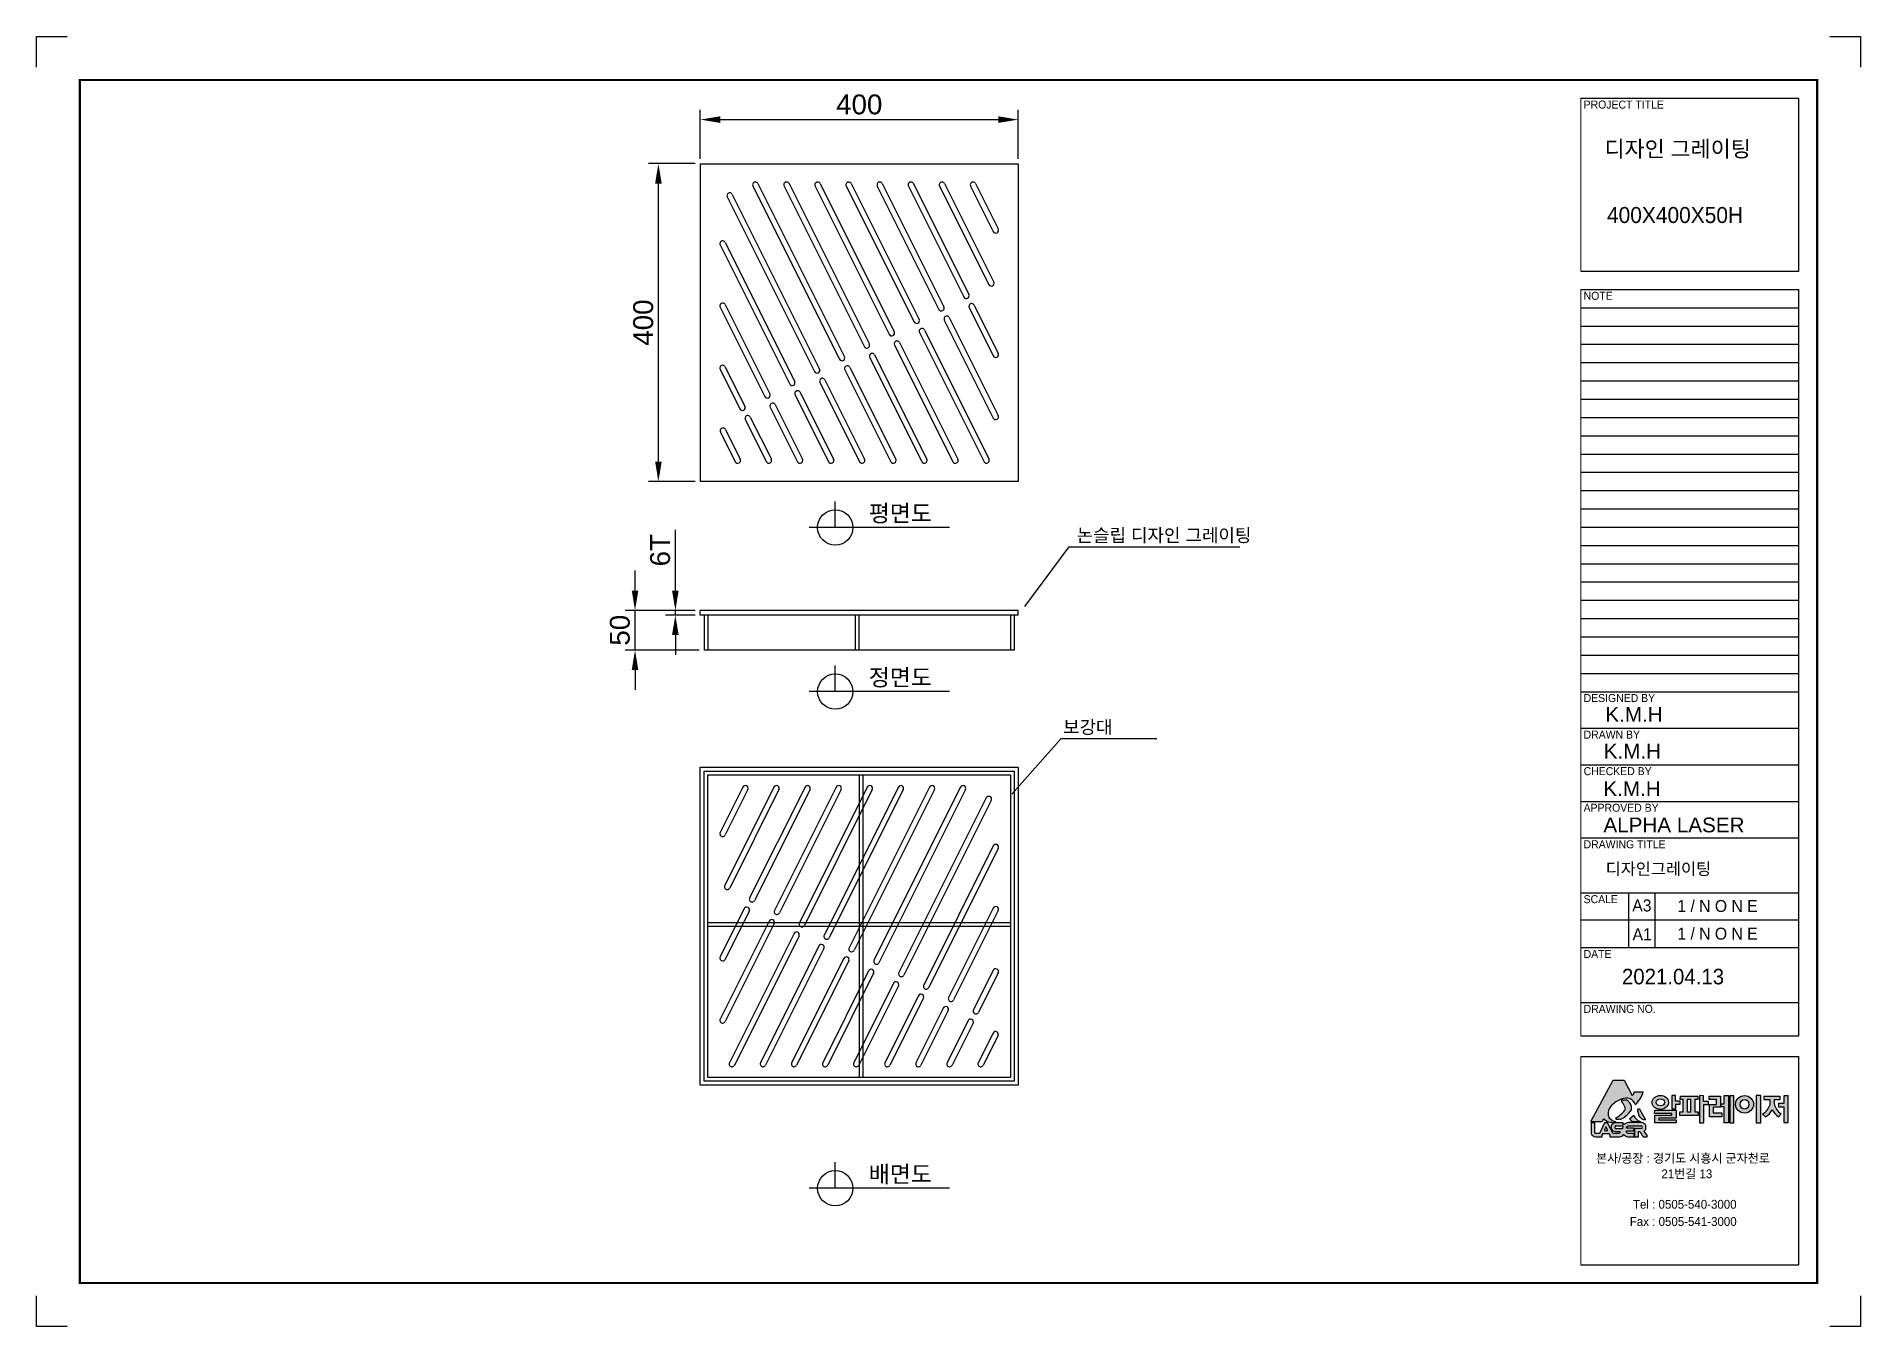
# Model space of a CAD drawing. Header units: millimetres. Extents: x 8797 to 11092, y 908 to 2531.
import ezdxf
from ezdxf.enums import TextEntityAlignment as Align

# ---------------------------------------------------------------- set-up
doc = ezdxf.new("R2010")
doc.units = ezdxf.units.MM
for name, color, linetype in [('LAYOUT', 7, 'Continuous'), ('TEXT', 7, 'Continuous'), ('압연강', 40, 'Continuous')]:
    doc.layers.add(name, color=color, linetype=linetype)
doc.styles.add('H', font='')
doc.styles.get("Standard").update_dxf_attribs({"font": 'arial.ttf'})
doc.styles.get('H').set_extended_font_data('Dotum')
doc.dimstyles.new('ISO-25', dxfattribs={"dimscale": 10, "dimtxt": 2.5, "dimasz": 2.5, "dimexe": 1.25, "dimexo": 0.625, "dimtad": 1, "dimtxsty": 'Standard', "dimcen": 2.5, "dimadec": 0, "dimazin": 0, "dimtfac": 1, "dimtmove": 0, "dimatfit": 3, "dimfxl": 1, "dimarcsym": 0})

# ---------------------------------------------------------------- blocks, each defined once
blk = doc.blocks.new('*D0')
at = {"color": 0, "lineweight": -2, "transparency": 16777216}
for p, q in [((9550.2, 1833.7), (9550.2, 1858.7)), ((9626.1, 1808.7), (9537.7, 1808.7)), ((9550.2, 1758.7), (9550.2, 1808.7)), ((9631.1, 1758.7), (9537.7, 1758.7)), ((9550.2, 1733.7), (9550.2, 1708.7))]:
    blk.add_line(p, q, dxfattribs=at)
at = {"color": 0, "transparency": 16777216}
for points in [[(9546.1, 1833.7), (9554.4, 1833.7), (9550.2, 1808.7)], [(9546.1, 1733.7), (9554.4, 1733.7), (9550.2, 1758.7)]]:
    blk.add_solid(points, dxfattribs=at)
at = {"layer": 'Defpoints', "color": 0, "transparency": 16777216}
for p in [(9550.2, 1808.7), (9632.4, 1808.7), (9637.4, 1758.7)]:
    blk.add_point(p, dxfattribs=at)
at = {"color": 0, "transparency": 16777216, "insert": (9531.2, 1783.7), "char_height": 25, "attachment_point": 5, "rotation": 90}
blk.add_mtext('50', dxfattribs=at)
blk = doc.blocks.new('*D1')
at = {"color": 0, "lineweight": -2, "transparency": 16777216}
for p, q in [((9601, 1833.7), (9601, 1910)), ((9626.1, 1808.7), (9588.5, 1808.7)), ((9626.1, 1802.7), (9588.5, 1802.7)), ((9601, 1802.7), (9601, 1808.7)), ((9601, 1777.7), (9601, 1752.7))]:
    blk.add_line(p, q, dxfattribs=at)
at = {"color": 0, "transparency": 16777216}
for points in [[(9596.8, 1833.7), (9605.1, 1833.7), (9601, 1808.7)], [(9596.8, 1777.7), (9605.1, 1777.7), (9601, 1802.7)]]:
    blk.add_solid(points, dxfattribs=at)
at = {"layer": 'Defpoints', "color": 0, "transparency": 16777216}
for p in [(9601, 1808.7), (9632.4, 1808.7), (9632.4, 1802.7)]:
    blk.add_point(p, dxfattribs=at)
at = {"color": 0, "transparency": 16777216, "insert": (9581.9, 1884.4), "char_height": 25, "attachment_point": 5, "rotation": 90}
blk.add_mtext('6T', dxfattribs=at)
blk = doc.blocks.new('*D2')
at = {"color": 0, "lineweight": -2, "transparency": 16777216}
for p, q in [((9626.1, 2370.8), (9567.1, 2370.8)), ((9579.6, 1995.8), (9579.6, 2345.8)), ((9626.1, 1970.8), (9567.1, 1970.8))]:
    blk.add_line(p, q, dxfattribs=at)
at = {"color": 0, "transparency": 16777216}
for points in [[(9575.5, 2345.8), (9583.8, 2345.8), (9579.6, 2370.8)], [(9575.5, 1995.8), (9583.8, 1995.8), (9579.6, 1970.8)]]:
    blk.add_solid(points, dxfattribs=at)
at = {"layer": 'Defpoints', "color": 0, "transparency": 16777216}
for p in [(9579.6, 2370.8), (9632.4, 2370.8), (9632.4, 1970.8)]:
    blk.add_point(p, dxfattribs=at)
at = {"color": 0, "transparency": 16777216, "insert": (9560.6, 2170.8), "char_height": 25, "attachment_point": 5, "rotation": 90}
blk.add_mtext('400', dxfattribs=at)
blk = doc.blocks.new('*D3')
at = {"color": 0, "lineweight": -2, "transparency": 16777216}
for p, q in [((9632.4, 2377), (9632.4, 2438.7)), ((10032.4, 2377), (10032.4, 2438.7)), ((9657.4, 2426.2), (10007.4, 2426.2))]:
    blk.add_line(p, q, dxfattribs=at)
at = {"color": 0, "transparency": 16777216}
for points in [[(9657.4, 2430.4), (9657.4, 2422.1), (9632.4, 2426.2)], [(10007.4, 2430.4), (10007.4, 2422.1), (10032.4, 2426.2)]]:
    blk.add_solid(points, dxfattribs=at)
at = {"layer": 'Defpoints', "color": 0, "transparency": 16777216}
for p in [(10032.4, 2426.2), (9632.4, 2370.8), (10032.4, 2370.8)]:
    blk.add_point(p, dxfattribs=at)
at = {"color": 0, "transparency": 16777216, "insert": (9832.4, 2445.2), "char_height": 25, "attachment_point": 5}
blk.add_mtext('400', dxfattribs=at)

msp = doc.modelspace()

# ---------------------------------------------------------------- hatches: boundary and pattern name
h = msp.add_hatch(color=256)
h.dxf.hatch_style = 1
h.set_gradient(color1=(255, 0, 0), color2=(255, 159, 127), tint=1)
h.paths.add_polyline_path([(10753.6, 1166.293), (10753.544, 1165.19), (10766.863, 1165.19, 0.21428371), (10768.787, 1168.246, -0.65582827), (10769.703, 1168.5, 0.18566975), (10777.617, 1164.903, 0.14885116), (10784.454, 1164.885, 0.40417411), (10784.651, 1165.633, -0.31673285), (10774.813, 1173.383, -0.22153353), (10778.797, 1185.192, -0.10506606), (10791.095, 1193.761, -0.18522871), (10802.572, 1194.139, -0.19606385), (10809.068, 1186.956, 0.14159657), (10819.115, 1202.77), (10807.682, 1202.888), (10807.446, 1201.352), (10806.579, 1199.934), (10805.238, 1198.161), (10794.872, 1217.39), (10780.984, 1217.504)])
h.paths.add_polyline_path([(10791.884, 1175.692, -0.08302958), (10784.226, 1169.657, 0.23003429), (10785.011, 1168.525, 0.02120436), (10790.705, 1168.586, 0.13784813), (10797.201, 1172.487, 0.05763819), (10804.165, 1180.123, 0.06043638), (10804.09, 1184.543, 0.2375005), (10798.387, 1192.299), (10791.722, 1192.299), (10791.722, 1191.32, -0.12118266), (10796.587, 1181.424, -0.13516742)], flags=17)
h.paths.add_polyline_path([(10808.393, 1170.616), (10807.281, 1173.629), (10801.541, 1168.984, 0.04437814), (10806.606, 1164.927), (10815.313, 1165.277), (10815.313, 1165.628), (10812.248, 1166.616)], flags=17)
h.paths.add_polyline_path([(10813.88, 1172.818), (10814.778, 1171.334), (10817.625, 1168.428), (10819.33, 1167.752), (10821.271, 1167.752), (10821.25, 1168.481), (10818.156, 1174.271), (10813.924, 1182.092), (10812.069, 1181.089), (10812.069, 1178.391), (10813.385, 1174.782)])
h.paths.add_polyline_path([(10759.537, 1150.638, -0.41915539), (10757.781, 1152.245), (10757.781, 1164.09), (10753.522, 1164.09), (10753.522, 1150.434, 0.25445661), (10759.192, 1146.212), (10767.427, 1146.212), (10767.427, 1148.34), (10768.652, 1150.57), (10775.538, 1150.57), (10777.119, 1148.403), (10777.119, 1146.213), (10789.265, 1146.213, 0.1904791), (10794.226, 1149.161, 0.14773497), (10799.126, 1146.427), (10807.399, 1146.427), (10807.399, 1150.632), (10799.796, 1150.632, -0.05244857), (10797.932, 1151.954), (10797.932, 1153.922), (10807.272, 1153.922), (10807.272, 1157.116), (10797.901, 1157.116), (10797.901, 1158.536, -0.04476099), (10800.352, 1159.993), (10816.738, 1159.993, -0.64883607), (10817.086, 1156.814), (10808.178, 1156.814), (10808.178, 1146.303), (10812.951, 1146.303), (10812.951, 1153.123), (10814.584, 1153.123, 0.01692036), (10818.839, 1146.34), (10823.932, 1146.34), (10823.932, 1147.705, -0.02431798), (10819.849, 1153.011, 0.06490835), (10822.193, 1156.105), (10822.193, 1160.848, 0.2290019), (10816.915, 1164.28), (10800.387, 1164.28, 0.12700309), (10793.946, 1161.333), (10793.946, 1163.989), (10783.623, 1163.989, 0.22688985), (10778.48, 1160.337), (10778.48, 1156.435, 0.19348323), (10784.095, 1152.935), (10789.114, 1152.935, 0.03004557), (10790.08, 1151.9, 0.13671569), (10788.39, 1150.338), (10781.203, 1150.338), (10774.115, 1163.733), (10770.31, 1163.733), (10763.847, 1150.638)])
h.paths.add_polyline_path([(10770.474, 1154.235), (10770.474, 1155.593), (10772.067, 1158.752), (10774.003, 1155.427), (10774.003, 1154.235)], flags=16)
h.paths.add_polyline_path([(10784.543, 1159.997), (10793.179, 1160.022), (10792.806, 1156.491), (10784.86, 1156.491, -0.92495809)], flags=16)
edge = h.paths.add_edge_path()
edge.add_ellipse((10840.495, 1189.538), major_axis=(-10.333, -0.14), ratio=0.85059813, start_angle=0, end_angle=360)
edge = h.paths.add_edge_path(flags=16)
edge.add_ellipse((10840.635, 1189.717), major_axis=(-5.246, 0), ratio=0.84336764, start_angle=0, end_angle=360)
h.paths.add_polyline_path([(10860.669, 1179.939), (10833.53, 1179.939), (10833.36, 1175.752), (10854.925, 1175.752), (10854.925, 1173.583), (10833.435, 1173.583), (10833.435, 1163.833), (10860.591, 1163.833), (10860.591, 1167.673), (10838.654, 1167.673), (10838.654, 1169.751), (10860.669, 1169.751)])
h.paths.add_polyline_path([(10854.842, 1181.522), (10860.19, 1181.522), (10860.19, 1187.304), (10865.378, 1187.304), (10865.378, 1191.291), (10859.791, 1191.291), (10859.791, 1198.348), (10854.842, 1198.268)])
h.paths.add_polyline_path([(10869.098, 1193.03), (10869.098, 1177.578), (10865.145, 1177.578), (10865.145, 1173.03), (10888.068, 1173.03), (10888.068, 1177.538), (10883.954, 1177.538), (10883.954, 1193.038), (10887.908, 1193.038), (10887.908, 1197.586), (10865.943, 1197.586), (10865.703, 1193.03)])
h.paths.add_polyline_path([(10874.21, 1193.31), (10879.082, 1193.19), (10879.082, 1177.549), (10874.21, 1177.549)], flags=16)
h.paths.add_polyline_path([(10894.866, 1190.898), (10894.866, 1197.983), (10889.947, 1198.238), (10889.947, 1164.026), (10895.249, 1164.026), (10895.249, 1187.132), (10901.062, 1187.132), (10901.062, 1190.898)])
h.paths.add_polyline_path([(10906.977, 1183.481), (10916.367, 1183.481), (10916.367, 1197.613), (10902.102, 1197.613), (10902.142, 1193.053), (10911.331, 1193.053), (10911.331, 1187.054), (10902.341, 1187.054), (10902.341, 1171.525), (10917.724, 1171.525), (10917.724, 1176.276), (10906.977, 1176.276)])
h.paths.add_polyline_path([(10920.929, 1163.978), (10926.163, 1163.978), (10926.163, 1198.182), (10920.967, 1198.182), (10920.967, 1187.872), (10917.131, 1187.872), (10917.068, 1183.907), (10920.929, 1183.907)])
h.paths.add_polyline_path([(10928.139, 1163.939), (10932.871, 1163.939), (10932.871, 1197.928), (10928.139, 1197.928)])
edge = h.paths.add_edge_path()
edge.add_ellipse((10946.493, 1187.105), major_axis=(-11.318, 0), ratio=0.97440093, start_angle=0, end_angle=360)
edge = h.paths.add_edge_path(flags=16)
edge.add_ellipse((10946.533, 1187.105), major_axis=(0, -6.194), ratio=0.89757008, start_angle=0, end_angle=360)
h.paths.add_polyline_path([(10961.215, 1163.81), (10966.909, 1163.81), (10966.909, 1198.136), (10961.215, 1198.085)])
h.paths.add_polyline_path([(10981.481, 1180.217, 0.12138521), (10989.234, 1171.571), (10992.468, 1175.353, -0.19692761), (10983.727, 1188.144), (10983.727, 1193.017), (10991.004, 1193.017), (10991.004, 1197.637), (10970.866, 1197.637), (10970.866, 1193.117), (10978.2, 1193.117), (10978.2, 1186.221, -0.18109708), (10969.306, 1174.953), (10972.977, 1171.221, 0.10922561)])
h.paths.add_polyline_path([(11001.599, 1198.194), (10996.189, 1198.194), (10996.189, 1188.481), (10989.054, 1188.481), (10989.054, 1184.007), (10996.083, 1184.007), (10996.083, 1164.107), (11001.599, 1164.107)])

# ---------------------------------------------------------------- linework, layer by layer
for p, q in [((8796.969, 2530.828), (8835.618, 2530.828)), ((8796.969, 2492.179), (8796.969, 2530.828)), ((11053.814, 2530.828), (11092.462, 2530.828)), ((11092.462, 2530.828), (11092.462, 2492.179)), ((10740.325, 2453.168), (11014.802, 2453.168)), ((11014.802, 2235.52), (11014.802, 2453.168)), ((9632.363, 2370.76), (10032.363, 2370.76)), ((9632.363, 2370.76), (9632.363, 1970.76)), ((10032.363, 2370.76), (10032.363, 1970.76)), ((10740.325, 2235.52), (11014.802, 2235.52)), ((10740.325, 2212.515), (11014.802, 2212.515)), ((11014.802, 1273.155), (11014.802, 2212.515)), ((10740.325, 2189.51), (11014.802, 2189.51)), ((10740.325, 2166.504), (11014.802, 2166.504)), ((10740.325, 2143.499), (11014.802, 2143.499)), ((10740.325, 2120.494), (11014.802, 2120.494)), ((10740.325, 2097.489), (11014.802, 2097.489)), ((10740.325, 2074.484), (11014.802, 2074.484)), ((10740.325, 2051.479), (11014.802, 2051.479)), ((10740.325, 2028.474), (11014.802, 2028.474)), ((10740.325, 2005.469), (11014.802, 2005.469)), ((10740.325, 1982.463), (11014.802, 1982.463)), ((10032.363, 1970.76), (9632.363, 1970.76)), ((10740.325, 1959.458), (11014.802, 1959.458)), ((9802.23, 1913.02), (9802.23, 1945.792)), ((10740.325, 1936.453), (11014.802, 1936.453)), ((9945.872, 1913.02), (9769.459, 1913.02)), ((10740.325, 1913.448), (11014.802, 1913.448)), ((10740.325, 1890.443), (11014.802, 1890.443)), ((10740.325, 1867.438), (11014.802, 1867.438)), ((10740.325, 1844.433), (11014.802, 1844.433)), ((10740.325, 1821.428), (11014.802, 1821.428)), ((10032.363, 1808.728), (9632.363, 1808.728)), ((9632.363, 1802.728), (9632.363, 1808.728)), ((10032.363, 1802.728), (9632.363, 1802.728)), ((9637.363, 1802.728), (9637.363, 1758.728)), ((9641.863, 1802.728), (9641.863, 1758.728)), ((9827.863, 1758.728), (9827.863, 1802.728)), ((9832.363, 1758.728), (9832.363, 1802.728)), ((10022.863, 1802.728), (10022.863, 1758.728)), ((10027.363, 1802.728), (10027.363, 1758.728)), ((10032.363, 1802.728), (10032.363, 1808.728)), ((10740.325, 1798.422), (11014.802, 1798.422)), ((10740.325, 1775.417), (11014.802, 1775.417)), ((10027.363, 1758.728), (9637.363, 1758.728)), ((10740.325, 1752.412), (11014.802, 1752.412)), ((9802.23, 1706.519), (9802.23, 1739.291)), ((10740.325, 1729.407), (11014.802, 1729.407)), ((9945.872, 1706.519), (9769.459, 1706.519)), ((10740.325, 1706.402), (11014.802, 1706.402)), ((10740.325, 1660.392), (11014.802, 1660.392)), ((10740.325, 1614.381), (11014.802, 1614.381)), ((9832.363, 1601.872), (9832.363, 1220.872)), ((9836.863, 1601.872), (9836.863, 1220.872)), ((10740.325, 1568.371), (11014.802, 1568.371)), ((10740.325, 1522.361), (11014.802, 1522.361)), ((10740.325, 1453.346), (11014.802, 1453.346)), ((10800.489, 1453.346), (10800.489, 1384.33)), ((10833.48, 1453.346), (10833.48, 1384.33)), ((9641.863, 1415.872), (10022.863, 1415.872)), ((9641.863, 1411.372), (10022.863, 1411.372)), ((11014.802, 1418.838), (10740.325, 1418.838)), ((10740.325, 1384.33), (11014.802, 1384.33)), ((10740.325, 1315.315), (11014.802, 1315.315)), ((10740.325, 1273.155), (11014.802, 1273.155)), ((10740.325, 1247.463), (11014.802, 1247.463)), ((11014.802, 985.246), (11014.802, 1247.463)), ((10753.6, 1166.293), (10780.984, 1217.504)), ((10780.984, 1217.504), (10794.872, 1217.39)), ((10794.872, 1217.39), (10805.238, 1198.161)), ((10805.238, 1198.161), (10806.579, 1199.934)), ((10806.579, 1199.934), (10807.446, 1201.352)), ((10807.446, 1201.352), (10807.682, 1202.888)), ((10807.682, 1202.888), (10819.115, 1202.77)), ((10859.791, 1198.348), (10854.842, 1198.268)), ((10854.842, 1198.268), (10854.842, 1181.522)), ((10859.791, 1191.291), (10859.791, 1198.348)), ((10865.703, 1193.03), (10865.943, 1197.586)), ((10865.943, 1197.586), (10887.908, 1197.586)), ((10887.908, 1197.586), (10887.908, 1193.038)), ((10889.947, 1198.238), (10889.947, 1164.026)), ((10894.866, 1197.983), (10889.947, 1198.238)), ((10894.866, 1190.898), (10894.866, 1197.983)), ((10902.102, 1197.613), (10916.367, 1197.613)), ((10902.142, 1193.053), (10902.102, 1197.613)), ((10916.367, 1197.613), (10916.367, 1183.481)), ((10920.967, 1187.872), (10920.967, 1198.182)), ((10920.967, 1198.182), (10926.163, 1198.182)), ((10926.163, 1198.182), (10926.163, 1163.978)), ((10928.139, 1197.928), (10928.139, 1163.939)), ((10932.871, 1197.928), (10928.139, 1197.928)), ((10932.871, 1163.939), (10932.871, 1197.928)), ((10966.909, 1198.136), (10961.215, 1198.085)), ((10961.215, 1198.085), (10961.215, 1163.81)), ((10966.909, 1163.81), (10966.909, 1198.136)), ((10970.866, 1197.637), (10991.004, 1197.637)), ((10970.866, 1197.637), (10970.866, 1193.117)), ((10991.004, 1197.637), (10991.004, 1193.017)), ((10996.189, 1188.481), (10996.189, 1198.194)), ((10996.189, 1198.194), (11001.599, 1198.194)), ((11001.599, 1164.107), (11001.599, 1198.194)), ((10798.387, 1192.299), (10791.722, 1192.299)), ((10791.722, 1192.299), (10791.722, 1191.32)), ((10801.541, 1168.984), (10807.281, 1173.629)), ((10807.281, 1173.629), (10808.393, 1170.616)), ((10812.069, 1181.089), (10813.924, 1182.092)), ((10812.069, 1178.391), (10812.069, 1181.089)), ((10813.385, 1174.782), (10812.069, 1178.391)), ((10813.88, 1172.818), (10813.385, 1174.782)), ((10814.778, 1171.334), (10813.88, 1172.818)), ((10813.953, 1182.038), (10818.156, 1174.271)), ((10817.625, 1168.428), (10814.778, 1171.334)), ((10818.156, 1174.271), (10821.25, 1168.481)), ((10833.36, 1175.752), (10833.53, 1179.939)), ((10854.925, 1175.752), (10833.36, 1175.752)), ((10833.435, 1163.833), (10833.435, 1173.583)), ((10833.435, 1173.583), (10854.925, 1173.583)), ((10833.53, 1179.939), (10860.669, 1179.939)), ((10854.842, 1181.522), (10860.19, 1181.522)), ((10854.925, 1173.583), (10854.925, 1175.752)), ((10865.378, 1191.291), (10859.791, 1191.291)), ((10860.19, 1181.522), (10860.19, 1187.304)), ((10860.19, 1187.304), (10865.378, 1187.304)), ((10860.669, 1179.939), (10860.669, 1169.751)), ((10865.145, 1173.03), (10865.145, 1177.578)), ((10865.145, 1177.578), (10869.098, 1177.578)), ((10888.068, 1173.03), (10865.145, 1173.03)), ((10865.378, 1187.304), (10865.378, 1191.291)), ((10869.098, 1193.03), (10865.703, 1193.03)), ((10869.098, 1177.578), (10869.098, 1193.03)), ((10874.21, 1193.31), (10874.21, 1177.549)), ((10879.082, 1193.19), (10874.21, 1193.31)), ((10874.21, 1177.549), (10879.082, 1177.549)), ((10879.082, 1177.549), (10879.082, 1193.19)), ((10887.908, 1193.038), (10883.954, 1193.038)), ((10883.954, 1193.038), (10883.954, 1177.538)), ((10883.954, 1177.538), (10888.068, 1177.538)), ((10888.068, 1177.538), (10888.068, 1173.03)), ((10901.062, 1190.898), (10894.866, 1190.898)), ((10895.249, 1164.026), (10895.249, 1187.132)), ((10895.249, 1187.132), (10901.062, 1187.132)), ((10901.062, 1187.132), (10901.062, 1190.898)), ((10911.331, 1193.053), (10902.142, 1193.053)), ((10902.341, 1171.525), (10902.341, 1187.054)), ((10902.341, 1187.054), (10911.331, 1187.054)), ((10917.724, 1171.525), (10902.341, 1171.525)), ((10916.367, 1183.481), (10906.977, 1183.481)), ((10906.977, 1183.481), (10906.977, 1176.276)), ((10906.977, 1176.276), (10917.724, 1176.276)), ((10911.331, 1187.054), (10911.331, 1193.053)), ((10917.068, 1183.907), (10917.131, 1187.872)), ((10920.929, 1183.907), (10917.068, 1183.907)), ((10917.131, 1187.872), (10920.967, 1187.872)), ((10917.724, 1176.276), (10917.724, 1171.525)), ((10920.929, 1163.978), (10920.929, 1183.907)), ((10969.306, 1174.953), (10972.977, 1171.221)), ((10970.866, 1193.117), (10978.2, 1193.117)), ((10978.2, 1193.117), (10978.2, 1186.221)), ((10991.004, 1193.017), (10983.727, 1193.017)), ((10983.727, 1193.017), (10983.727, 1188.144)), ((10989.054, 1188.481), (10989.054, 1184.007)), ((10989.054, 1188.481), (10996.189, 1188.481)), ((10989.054, 1184.007), (10996.083, 1184.007)), ((10992.468, 1175.353), (10989.234, 1171.571)), ((10996.083, 1184.007), (10996.083, 1164.107)), ((10753.522, 1164.09), (10757.781, 1164.09)), ((10753.522, 1164.09), (10753.522, 1150.434)), ((10753.544, 1165.19), (10753.6, 1166.293)), ((10766.863, 1165.19), (10753.544, 1165.19)), ((10757.781, 1164.09), (10757.781, 1152.245)), ((10763.847, 1150.638), (10759.361, 1150.638)), ((10770.31, 1163.733), (10763.847, 1150.638)), ((10767.427, 1148.34), (10768.652, 1150.57)), ((10767.427, 1146.212), (10767.427, 1148.34)), ((10768.652, 1150.57), (10775.538, 1150.57)), ((10774.115, 1163.733), (10770.31, 1163.733)), ((10772.067, 1158.752), (10770.474, 1155.593)), ((10770.474, 1155.593), (10770.474, 1154.235)), ((10770.474, 1154.235), (10774.003, 1154.235)), ((10774.003, 1155.427), (10772.067, 1158.752)), ((10774.003, 1154.235), (10774.003, 1155.427)), ((10781.203, 1150.338), (10774.115, 1163.733)), ((10775.538, 1150.57), (10777.119, 1148.403)), ((10777.119, 1148.403), (10777.119, 1146.213)), ((10778.48, 1160.337), (10778.48, 1156.435)), ((10788.39, 1150.338), (10781.203, 1150.338)), ((10793.946, 1163.989), (10783.623, 1163.989)), ((10784.095, 1152.935), (10789.114, 1152.935)), ((10784.543, 1159.997), (10793.179, 1160.022)), ((10792.806, 1156.491), (10784.817, 1156.491)), ((10793.179, 1160.022), (10792.806, 1156.491)), ((10793.946, 1161.333), (10793.946, 1163.989)), ((10797.901, 1157.116), (10797.901, 1158.536)), ((10807.272, 1157.116), (10797.901, 1157.116)), ((10797.932, 1151.954), (10797.932, 1153.922)), ((10797.932, 1153.922), (10807.272, 1153.922)), ((10807.399, 1150.632), (10799.796, 1150.632)), ((10800.352, 1159.993), (10816.738, 1159.993)), ((10816.915, 1164.28), (10800.387, 1164.28)), ((10815.313, 1165.277), (10806.606, 1164.927)), ((10807.272, 1153.922), (10807.272, 1157.116)), ((10807.399, 1146.427), (10807.399, 1150.632)), ((10817.086, 1156.814), (10808.178, 1156.814)), ((10808.178, 1156.814), (10808.178, 1146.303)), ((10808.393, 1170.616), (10812.248, 1166.616)), ((10812.248, 1166.616), (10815.313, 1165.628)), ((10812.951, 1146.303), (10812.951, 1153.123)), ((10812.951, 1153.123), (10814.584, 1153.123)), ((10815.313, 1165.628), (10815.313, 1165.277)), ((10819.33, 1167.752), (10817.625, 1168.428)), ((10821.271, 1167.752), (10819.33, 1167.752)), ((10821.25, 1168.481), (10821.271, 1167.752)), ((10822.193, 1156.105), (10822.193, 1160.848)), ((10860.591, 1163.833), (10833.435, 1163.833)), ((10860.669, 1169.751), (10838.654, 1169.751)), ((10838.654, 1169.751), (10838.654, 1167.673)), ((10838.654, 1167.673), (10860.591, 1167.673)), ((10860.591, 1167.673), (10860.591, 1163.833)), ((10889.947, 1164.026), (10895.249, 1164.026)), ((10926.163, 1163.978), (10920.929, 1163.978)), ((10928.139, 1163.939), (10932.871, 1163.939)), ((10961.215, 1163.81), (10966.909, 1163.81)), ((10996.083, 1164.107), (11001.599, 1164.107)), ((10759.192, 1146.212), (10767.427, 1146.212)), ((10777.119, 1146.213), (10789.265, 1146.213)), ((10799.126, 1146.427), (10807.399, 1146.427)), ((10808.178, 1146.303), (10812.951, 1146.303)), ((10818.839, 1146.34), (10823.932, 1146.34)), ((10823.932, 1146.34), (10823.932, 1147.705)), ((9802.23, 1081.548), (9802.23, 1114.319)), ((9945.872, 1081.548), (9769.459, 1081.548)), ((10740.325, 985.246), (11014.802, 985.246)), ((8796.969, 907.586), (8796.969, 946.235)), ((11092.462, 946.235), (11092.462, 907.586)), ((8835.618, 907.586), (8796.969, 907.586)), ((11092.462, 907.586), (11053.814, 907.586))]:
    msp.add_line(p, q)
at = {"color": 0, "lineweight": 20}
for p, q in [((10740.325, 2235.52), (10740.325, 2453.168)), ((10740.325, 1273.155), (10740.325, 2212.515)), ((10740.325, 985.246), (10740.325, 1247.463))]:
    msp.add_line(p, q, dxfattribs=at)
at = {"color": 4}
for p, q in [((10040.67, 1813.409), (10096.758, 1888.483)), ((10096.758, 1888.483), (10311.461, 1888.483)), ((10024.271, 1577.489), (10086.392, 1647.652)), ((10086.392, 1647.652), (10206.915, 1647.652))]:
    msp.add_line(p, q, dxfattribs=at)
for points in [[(9632.363, 1211.372), (9632.363, 1611.372), (10032.363, 1611.372), (10032.363, 1211.372)], [(9637.363, 1216.372), (9637.363, 1606.372), (10027.363, 1606.372), (10027.363, 1216.372)], [(9641.863, 1220.872), (9641.863, 1601.872), (10022.863, 1601.872), (10022.863, 1220.872)]]:
    msp.add_lwpolyline(points, close=True)
for centre in [(9802.23, 1913.02), (9802.23, 1706.519), (9802.23, 1081.548)]:
    msp.add_circle(centre, 22.209)
for centre, radius, start, end in [((10805.111, 1160.537), 36.059, 112.874191, 136.864774), ((10797.326, 1178.991), 16.031, 70.897875, 112.875146), ((10797.013, 1182.583), 12.823, 19.937496, 64.30917), ((10786.731, 1212.247), 33.743, 311.450856, 343.688092), ((10789.477, 1175.012), 14.755, 136.374935, 186.339734), ((10785.235, 1176.494), 10.877, 196.62086, 266.919681), ((10778.797, 1185.192), 5.389267698774348e-13, 159.499335, 330.642246), ((10770.01, 1195.575), 29.56, 298.744002, 317.729432), ((10787.014, 1182.094), 14.003, 285.284059, 316.678667), ((10774.04, 1176.483), 23.082, 12.360482, 39.998737), ((10783.827, 1187.098), 13.965, 305.237908, 336.029381), ((10767.671, 1206.409), 44.976, 311.040269, 324.23537), ((10793.535, 1182.757), 10.705, 9.603428, 63.04441), ((10785.912, 1182.022), 18.352, 354.060111, 7.894282), ((10958.708, 1192.462), 20.467, 301.183897, 342.243286), ((10956.884, 1194.95), 28.672, 304.144287, 329.078111), ((11002.902, 1191.627), 24.271, 208.042123, 235.726125), ((11003.707, 1192.416), 20.432, 192.066379, 236.628652), ((10760.236, 1153.533), 7.395, 204.778695, 261.883955), ((10759.449, 1152.305), 1.669, 182.061918, 266.973053), ((10764.424, 1168.859), 4.406, 303.622917, 352.00729), ((10769.3, 1168.174), 0.518, 38.969526, 171.952327), ((10778.335, 1176.99), 12.108, 224.525084, 266.598355), ((10769.703, 1168.5), 4.121204710827442e-13, 41.27589, 185.355825), ((10781.065, 1176.123), 11.737, 252.915246, 285.363177), ((10784.868, 1156.788), 7.308, 99.810014, 150.943632), ((10785.641, 1161.669), 8.87, 216.162997, 259.964855), ((10784.838, 1158.257), 1.766, 99.63864, 269.291235), ((10784.165, 1165.361), 0.556, 270.941248, 29.231829), ((10785.784, 1169.9), 1.578, 188.84762, 240.666143), ((10787.132, 1235.655), 67.164, 268.191046, 273.049999), ((10792.039, 1148.086), 4.287, 117.182533, 148.322406), ((10798.202, 1160.446), 11.79, 219.576346, 226.460213), ((10788.016, 1153.962), 7.85, 279.151715, 322.289549), ((10802.875, 1150.333), 14.167, 100.116137, 129.068103), ((10801.201, 1155.904), 9.702, 224.033536, 257.648747), ((10807.249, 1145.601), 15.959, 115.603417, 125.855038), ((10805.146, 1160.155), 10.923, 228.666746, 240.676069), ((10826.887, 1195.432), 36.631, 226.21908, 236.38313), ((10916.901, 1212.591), 118.344, 210.165655, 214.043147), ((10816.203, 1158.326), 1.751, 300.282236, 72.190083), ((10816.003, 1157.104), 7.234, 31.170272, 82.764029), ((10809.154, 1163.55), 15.015, 315.418233, 330.273293), ((10876.4, 1192.313), 68.868, 214.798961, 220.371132)]:
    msp.add_arc(centre, radius, start, end)
for centre, major_axis, ratio in [((10840.495, 1189.538), (-10.333, -0.14), 0.85059813), ((10840.635, 1189.717), (-5.246, 0), 0.84336764), ((10946.493, 1187.105), (-11.318, 0), 0.97440093), ((10946.533, 1187.105), (0, -6.194), 0.89757008)]:
    msp.add_ellipse(centre, major_axis=major_axis, ratio=ratio)
at = {"layer": 'LAYOUT'}
for p, q in [((11037.808, 2476.173), (10361.457, 2476.173)), ((11037.808, 2324.339), (11037.808, 2476.173)), ((11037.808, 962.241), (11037.808, 1208.186)), ((8851.624, 1027.826), (8851.624, 962.241)), ((10409.28, 962.241), (11037.808, 962.241))]:
    msp.add_line(p, q, dxfattribs=at)
at = {"layer": 'LAYOUT', "const_width": 2.733}
msp.add_lwpolyline([(8851.624, 962.241), (11037.808, 962.241), (11037.808, 2476.173), (8851.624, 2476.173)], close=True, dxfattribs=at)
at = {"layer": '압연강'}
for p, q in [((9698.609, 2342.63), (9807.524, 2124.8)), ((9704.87, 2345.76), (9813.785, 2127.93)), ((9737.74, 2342.63), (9838.829, 2140.452)), ((9744.001, 2345.76), (9845.09, 2143.583)), ((9776.872, 2342.63), (9870.134, 2156.105)), ((9783.133, 2345.76), (9876.395, 2159.235)), ((9816.003, 2342.63), (9901.439, 2171.757)), ((9822.264, 2345.76), (9907.7, 2174.888)), ((9855.134, 2342.63), (9932.744, 2187.41)), ((9861.395, 2345.76), (9939.005, 2190.54)), ((9894.265, 2342.63), (9964.049, 2203.062)), ((9900.526, 2345.76), (9970.31, 2206.193)), ((9933.396, 2342.63), (9995.354, 2218.715)), ((9939.657, 2345.76), (10001.615, 2221.845)), ((9972.527, 2342.63), (10001.102, 2285.48)), ((9978.788, 2345.76), (10007.363, 2288.611)), ((9666.282, 2329.023), (9776.219, 2109.147)), ((9672.543, 2332.153), (9782.48, 2112.278)), ((9657.363, 2268.597), (9744.914, 2093.495)), ((9663.624, 2271.727), (9751.175, 2096.625)), ((9657.363, 2190.335), (9713.609, 2077.842)), ((9663.624, 2193.465), (9719.87, 2080.973)), ((9970.757, 2189.646), (10001.102, 2128.956)), ((9977.018, 2192.776), (10007.363, 2132.086)), ((9908.147, 2158.341), (9989.437, 1995.76)), ((9914.408, 2161.471), (9995.698, 1998.891)), ((9939.452, 2173.993), (10001.102, 2050.693)), ((9945.713, 2177.124), (10007.363, 2053.824)), ((9876.842, 2142.688), (9950.306, 1995.76)), ((9883.103, 2145.819), (9956.567, 1998.891)), ((9657.363, 2112.072), (9682.304, 2062.19)), ((9663.624, 2115.203), (9688.565, 2065.32)), ((9820.493, 2114.514), (9878.305, 1998.891)), ((9845.537, 2127.036), (9911.175, 1995.76)), ((9851.798, 2130.166), (9917.436, 1998.891)), ((9782.927, 2095.731), (9832.913, 1995.76)), ((9789.188, 2098.861), (9839.174, 1998.891)), ((9814.232, 2111.383), (9872.044, 1995.76)), ((9726.579, 2067.556), (9760.911, 1998.891)), ((9751.622, 2080.078), (9793.782, 1995.76)), ((9757.883, 2083.209), (9800.043, 1998.891)), ((9689.013, 2048.773), (9715.519, 1995.76)), ((9695.274, 2051.904), (9721.78, 1998.891)), ((9720.318, 2064.426), (9754.65, 1995.76)), ((9657.708, 2033.121), (9676.388, 1995.76)), ((9663.969, 2036.251), (9682.649, 1998.891)), ((9685.938, 1586.372), (9657.363, 1529.223)), ((9725.069, 1586.372), (9663.112, 1462.457)), ((9764.2, 1586.372), (9694.416, 1446.804)), ((9803.331, 1586.372), (9725.721, 1431.152)), ((9842.463, 1586.372), (9757.026, 1415.499)), ((9881.594, 1586.372), (9788.331, 1399.847)), ((9920.725, 1586.372), (9819.636, 1384.195)), ((9959.856, 1586.372), (9850.941, 1368.542)), ((9692.199, 1583.242), (9663.624, 1526.092)), ((9731.33, 1583.242), (9669.373, 1459.326)), ((9770.461, 1583.242), (9700.677, 1443.674)), ((9809.592, 1583.242), (9731.982, 1428.021)), ((9848.724, 1583.242), (9763.287, 1412.369)), ((9887.855, 1583.242), (9794.592, 1396.716)), ((9926.986, 1583.242), (9825.897, 1381.064)), ((9966.117, 1583.242), (9857.202, 1365.412)), ((9992.184, 1572.765), (9882.246, 1352.89)), ((9998.445, 1569.634), (9888.507, 1349.759)), ((10001.102, 1512.339), (9913.551, 1337.237)), ((10007.363, 1509.209), (9919.812, 1334.107)), ((9687.708, 1433.388), (9657.363, 1372.698)), ((9693.969, 1430.258), (9663.624, 1369.567)), ((10001.102, 1434.077), (9944.856, 1321.585)), ((10007.363, 1430.946), (9951.117, 1318.454)), ((9719.013, 1417.736), (9657.363, 1294.435)), ((9725.274, 1414.605), (9663.624, 1291.305)), ((9750.318, 1402.083), (9669.028, 1239.503)), ((9756.579, 1398.953), (9675.289, 1236.372)), ((9781.623, 1386.431), (9708.159, 1239.503)), ((9787.884, 1383.3), (9714.42, 1236.372)), ((9812.928, 1370.778), (9747.29, 1239.503)), ((9819.189, 1367.648), (9753.551, 1236.372)), ((9844.233, 1355.126), (9786.422, 1239.503)), ((10001.102, 1355.814), (9976.161, 1305.932)), ((9850.494, 1351.995), (9792.682, 1236.372)), ((9875.538, 1339.473), (9825.553, 1239.503)), ((9881.799, 1336.343), (9831.814, 1236.372)), ((10007.363, 1352.684), (9982.422, 1302.802)), ((9906.843, 1323.821), (9864.684, 1239.503)), ((9913.104, 1320.69), (9870.945, 1236.372)), ((9938.148, 1308.168), (9903.815, 1239.503)), ((9944.409, 1305.038), (9910.076, 1236.372)), ((9969.453, 1292.516), (9942.946, 1239.503)), ((9975.714, 1289.385), (9949.207, 1236.372)), ((10000.758, 1276.863), (9982.077, 1239.503)), ((10007.019, 1273.733), (9988.338, 1236.372))]:
    msp.add_line(p, q, dxfattribs=at)
for centre, start, end in [((9701.74, 2344.195), 26.565051, 206.565051), ((9740.871, 2344.195), 26.565051, 206.565051), ((9780.002, 2344.195), 26.565051, 206.565051), ((9819.133, 2344.195), 26.565051, 206.565051), ((9858.264, 2344.195), 26.565051, 206.565051), ((9897.396, 2344.195), 26.565051, 206.565051), ((9936.527, 2344.195), 26.565051, 206.565051), ((9975.658, 2344.195), 26.565051, 206.565051), ((9669.412, 2330.588), 26.565051, 206.565051), ((9660.494, 2270.162), 26.565051, 206.565051), ((10004.233, 2287.046), 206.565051, 26.565051), ((9967.179, 2204.627), 206.565051, 26.565051), ((9998.484, 2220.28), 206.565051, 26.565051), ((9660.494, 2191.9), 26.565051, 206.565051), ((9935.874, 2188.975), 206.565051, 26.565051), ((9973.888, 2191.211), 26.565051, 206.565051), ((9873.265, 2157.67), 206.565051, 26.565051), ((9904.57, 2173.322), 206.565051, 26.565051), ((9911.278, 2159.906), 26.565051, 206.565051), ((9942.583, 2175.558), 26.565051, 206.565051), ((9841.96, 2142.017), 206.565051, 26.565051), ((9879.973, 2144.254), 26.565051, 206.565051), ((9660.494, 2113.637), 26.565051, 206.565051), ((9779.35, 2110.713), 206.565051, 26.565051), ((9810.655, 2126.365), 206.565051, 26.565051), ((9817.363, 2112.949), 26.565051, 206.565051), ((9848.668, 2128.601), 26.565051, 206.565051), ((10004.233, 2130.521), 206.565051, 26.565051), ((9748.045, 2095.06), 206.565051, 26.565051), ((9786.058, 2097.296), 26.565051, 206.565051), ((9716.74, 2079.408), 206.565051, 26.565051), ((9723.448, 2065.991), 26.565051, 206.565051), ((9754.753, 2081.644), 26.565051, 206.565051), ((9685.435, 2063.755), 206.565051, 26.565051), ((9692.143, 2050.339), 26.565051, 206.565051), ((10004.233, 2052.258), 206.565051, 26.565051), ((9660.838, 2034.686), 26.565051, 206.565051), ((9679.518, 1997.326), 206.565051, 26.565051), ((9718.65, 1997.326), 206.565051, 26.565051), ((9757.781, 1997.326), 206.565051, 26.565051), ((9796.912, 1997.326), 206.565051, 26.565051), ((9836.043, 1997.326), 206.565051, 26.565051), ((9875.174, 1997.326), 206.565051, 26.565051), ((9914.306, 1997.326), 206.565051, 26.565051), ((9953.437, 1997.326), 206.565051, 26.565051), ((9992.568, 1997.326), 206.565051, 26.565051), ((9689.068, 1584.807), 333.434949, 153.434949), ((9728.2, 1584.807), 333.434949, 153.434949), ((9767.331, 1584.807), 333.434949, 153.434949), ((9806.462, 1584.807), 333.434949, 153.434949), ((9845.593, 1584.807), 333.434949, 153.434949), ((9884.724, 1584.807), 333.434949, 153.434949), ((9923.856, 1584.807), 333.434949, 153.434949), ((9962.987, 1584.807), 333.434949, 153.434949), ((9995.314, 1571.2), 333.434949, 153.434949), ((9660.494, 1527.657), 153.434949, 333.434949), ((10004.233, 1510.774), 333.434949, 153.434949), ((9666.242, 1460.892), 153.434949, 333.434949), ((9697.547, 1445.239), 153.434949, 333.434949), ((9690.839, 1431.823), 333.434949, 153.434949), ((9728.852, 1429.587), 153.434949, 333.434949), ((10004.233, 1432.512), 333.434949, 153.434949), ((9722.144, 1416.17), 333.434949, 153.434949), ((9753.449, 1400.518), 333.434949, 153.434949), ((9760.157, 1413.934), 153.434949, 333.434949), ((9784.754, 1384.865), 333.434949, 153.434949), ((9791.462, 1398.282), 153.434949, 333.434949), ((9822.767, 1382.629), 153.434949, 333.434949), ((9660.494, 1371.133), 153.434949, 333.434949), ((9816.059, 1369.213), 333.434949, 153.434949), ((9847.364, 1353.56), 333.434949, 153.434949), ((9854.072, 1366.977), 153.434949, 333.434949), ((10004.233, 1354.249), 333.434949, 153.434949), ((9878.668, 1337.908), 333.434949, 153.434949), ((9885.377, 1351.324), 153.434949, 333.434949), ((9916.682, 1335.672), 153.434949, 333.434949), ((9909.973, 1322.255), 333.434949, 153.434949), ((9941.278, 1306.603), 333.434949, 153.434949), ((9947.987, 1320.019), 153.434949, 333.434949), ((9660.494, 1292.87), 153.434949, 333.434949), ((9972.583, 1290.95), 333.434949, 153.434949), ((9979.292, 1304.367), 153.434949, 333.434949), ((10003.888, 1275.298), 333.434949, 153.434949), ((9672.158, 1237.937), 153.434949, 333.434949), ((9711.29, 1237.937), 153.434949, 333.434949), ((9750.421, 1237.937), 153.434949, 333.434949), ((9789.552, 1237.937), 153.434949, 333.434949), ((9828.683, 1237.937), 153.434949, 333.434949), ((9867.814, 1237.937), 153.434949, 333.434949), ((9906.946, 1237.937), 153.434949, 333.434949), ((9946.077, 1237.937), 153.434949, 333.434949), ((9985.208, 1237.937), 153.434949, 333.434949)]:
    msp.add_arc(centre, 3.5, start, end, dxfattribs=at)

# ---------------------------------------------------------------- texts
at = {"style": 'H'}
for s, height, p in [('PROJECT TITLE', 10.06474, (10743.99, 2440.135)), ('디자인 그레이팅', 20.1295, (10770.286, 2379.348)), ('400X400X50H', 20.12948, (10773.381, 2296.123)), ('NOTE', 10.0647, (10743.99, 2199.481)), ('DESIGNED BY', 10.06474, (10743.99, 1693.369)), ('DRAWN BY', 10.0647, (10743.99, 1647.358)), ('CHECKED BY', 10.0647, (10743.99, 1601.348)), ('APPROVED BY', 10.06474, (10743.99, 1555.338)), ('DRAWING TITLE', 10.06474, (10743.99, 1509.328)), ('디자인그레이팅', 15.0971, (10771.796, 1475.908)), ('SCALE', 10.0647, (10743.99, 1440.312)), ('A3', 15.0971, (10805.217, 1429.841)), ('1 / N O N E', 15.09711, (10861.99, 1429.196)), ('A1', 15.0971, (10805.584, 1393.581)), ('1 / N O N E', 15.09711, (10861.99, 1394.379)), ('DATE', 10.0647, (10743.99, 1371.297)), ('2021.04.13', 19.6262, (10792.249, 1338.133)), ('DRAWING NO.', 10.06474, (10743.99, 1302.281)), ('본사/공장 : 경기도 시흥시 군자천로', 11.07122, (10759.662, 1113.644)), ('21번길 13', 11.0712, (10841.888, 1094.182)), ('Tel : 0505-540-3000', 11.07122, (10806.072, 1055.832)), ('Fax : 0505-541-3000', 11.07122, (10802.136, 1034.148))]:
    msp.add_text(s, height=height, dxfattribs=at).set_placement(p)
at = {"color": 4}
for s, p in [('논슬립 디자인 그레이팅', (10105.959, 1894.922)), ('보강대', (10088.958, 1653.548))]:
    msp.add_text(s, height=16.5, dxfattribs=at).set_placement(p)
for s, p in [('K.M.H', (10771.364, 1668.499)), ('K.M.H', (10769.263, 1622.315)), ('K.M.H', (10768.913, 1575.081)), ('ALPHA LASER', (10768.913, 1529.42))]:
    msp.add_text(s, height=18.59).set_placement(p)
at = {"layer": 'TEXT'}
for s, p in [('평면도', (9884.146, 1920.309)), ('정면도', (9884.146, 1713.808)), ('배면도', (9884.146, 1088.837))]:
    msp.add_text(s, height=21.125, dxfattribs=at).set_placement(p, align=Align.CENTER)

# ---------------------------------------------------------------- dimensions: what is measured, and where the dimension line sits
dim = msp.add_linear_dim(base=(10032.363, 2426.235), p1=(9632.363, 2370.76), p2=(10032.363, 2370.76), dimstyle='ISO-25')
dim.commit()
dim.dimension.update_dxf_attribs({"geometry": '*D3', "text_midpoint": (9832.363, 2445.25)})
dim = msp.add_linear_dim(base=(9579.647, 2370.76), p1=(9632.363, 1970.76), p2=(9632.363, 2370.76), angle=90, dimstyle='ISO-25')
dim.commit()
dim.dimension.update_dxf_attribs({"geometry": '*D2', "text_midpoint": (9579.647, 2170.76), "dimtype": 128})
dim = msp.add_linear_dim(base=(9600.951, 1808.728), p1=(9632.363, 1802.728), p2=(9632.363, 1808.728), angle=90, text='<>T', dimstyle='ISO-25')
dim.commit()
dim.dimension.update_dxf_attribs({"geometry": '*D1', "text_midpoint": (9581.937, 1884.35)})
dim = msp.add_linear_dim(base=(9550.217, 1808.728), p1=(9637.363, 1758.728), p2=(9632.363, 1808.728), angle=90, dimstyle='ISO-25')
dim.commit()
dim.dimension.update_dxf_attribs({"geometry": '*D0', "text_midpoint": (9531.203, 1783.728)})

doc.saveas('drawing.dxf')
